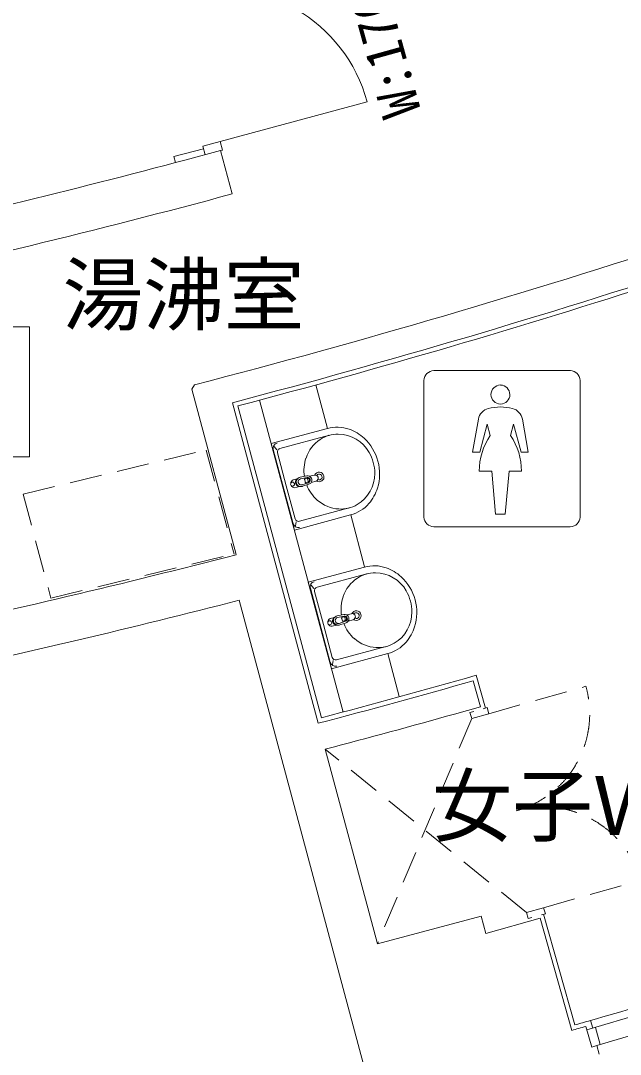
# Model space of a CAD drawing. Units: millimetres, scale not verified. Extents: x -25290 to 16938, y -16058 to 13603.
# Drawn here: x 575 to 3924, y -7015 to -1246 of the extents above; entities that cross this region are included whole.
import ezdxf
from ezdxf.enums import TextEntityAlignment as Align

# ---------------------------------------------------------------- set-up
doc = ezdxf.new("R2010")
doc.units = ezdxf.units.MM
doc.header["$LTSCALE"] = 150
doc.linetypes.add('DASHED1', pattern=[1.8, 1.2, -0.6])
for name, color, linetype, lineweight in [('0-2_2', 7, 'Continuous', 9), ('0-A_20', 7, 'Continuous', 9), ('0-F_120', 7, 'Continuous', 9)]:
    doc.layers.add(name, color=color, linetype=linetype, lineweight=lineweight)
doc.styles.add('HGｺﾞｼｯｸE', font='')
doc.styles.add('ＭＳ ゴシック', font='')
doc.styles.get('HGｺﾞｼｯｸE').set_extended_font_data('HGｺﾞｼｯｸE')
doc.styles.get('ＭＳ ゴシック').set_extended_font_data('MS Gothic')

msp = doc.modelspace()

# ---------------------------------------------------------------- linework, layer by layer
at = {"layer": '0-2_2'}
for p, q in [((1688.2, -1920), (2510.2, -1699.7)), ((1430.9, -2004.4), (1595.3, -1960.4)), ((1688.2, -1920), (1591.5, -1945.9)), ((1591.5, -1945.9), (1604.4, -1994.2)), ((1688.2, -1920), (1701.1, -1968.3)), ((1440, -2038.3), (1430.9, -2004.4)), ((1499, -2022.5), (1691.4, -1970.9)), ((1691.4, -1970.9), (1701.1, -1968.3)), ((1756.2, -2212.7), (1691.4, -1970.9)), ((1440, -2038.3), (1499, -2022.5)), ((1545.9, -3278.1), (1531.3, -3303.4)), ((2288.3, -3521.3), (2223, -3277.9)), ((1531.3, -3303.4), (1778.5, -4226.2)), ((2236.9, -5167.2), (1757.5, -3378.1)), ((2254.7, -5136.6), (1788.2, -3395.8)), ((1909.2, -3363.7), (2375.6, -5104.5)), ((2288.2, -3521.4), (1974, -3605.6)), ((2300.5, -3559.6), (2023, -3633.9)), ((1974, -3605.6), (2103.5, -4088.9)), ((1990.5, -3622.9), (2004.9, -3640.6)), ((1985.2, -3639.9), (2096.1, -4053.6)), ((2058.1, -3842.1), (2008.9, -3658.4)), ((2096.3, -3808.6), (2119.9, -3802.3)), ((2135.8, -3794.4), (2172.3, -3786.7)), ((2174, -3795.6), (2137.1, -3803.4)), ((2174.9, -3799.5), (2162.3, -3802.1)), ((2188, -3788.8), (2215.2, -3782)), ((2058.1, -3842.1), (2107.3, -4025.7)), ((2131.5, -3845.6), (2106.5, -3852.3)), ((2145.8, -3836.1), (2181.8, -3824.4)), ((2149.3, -3844.5), (2184.7, -3832.9)), ((2168.3, -3824.6), (2180.5, -3820.6)), ((2224.2, -3815.6), (2197.2, -3823.2)), ((2055.5, -3909.8), (2051.1, -3893.2)), ((2060.8, -3929.8), (2055.5, -3909.8)), ((2065.3, -3946.3), (2060.8, -3929.8)), ((2409.3, -3965.5), (2131.8, -4039.9)), ((2417.7, -4004.7), (2103.5, -4088.9)), ((2495.6, -4294.9), (2417.8, -4004.8)), ((2109.1, -4065.7), (2112.8, -4043.1)), ((2495.5, -4295.1), (2181.3, -4379.3)), ((2181.3, -4379.3), (2310.8, -4862.6)), ((2507.8, -4333.2), (2230.3, -4407.6)), ((2192.6, -4413.5), (2303.4, -4827.3)), ((2197.8, -4396.6), (2212.2, -4414.3)), ((2265.4, -4615.7), (2216.2, -4432.1)), ((1794.9, -4480.5), (2494.5, -7091.7)), ((2395.3, -4562.5), (2422.5, -4555.6)), ((2303.6, -4582.3), (2327.2, -4576)), ((2343.1, -4568.1), (2379.6, -4560.4)), ((2381.3, -4569.2), (2344.4, -4577.1)), ((2353.1, -4609.7), (2389.1, -4598)), ((2356.6, -4618.1), (2392, -4606.6)), ((2382.2, -4573.1), (2369.6, -4575.8)), ((2375.6, -4598.2), (2387.8, -4594.2)), ((2431.5, -4589.3), (2404.5, -4596.9)), ((2262.8, -4683.5), (2258.4, -4666.9)), ((2265.4, -4615.7), (2314.6, -4799.4)), ((2338.8, -4619.3), (2313.8, -4626)), ((2268.1, -4703.4), (2262.8, -4683.5)), ((2272.6, -4720), (2268.1, -4703.4)), ((2625, -4778.4), (2310.8, -4862.6)), ((2616.6, -4739.2), (2339.1, -4813.5)), ((2625.1, -4778.5), (2689.5, -5018.7)), ((2316.4, -4839.3), (2320.1, -4816.8)), ((3119.3, -4899.6), (3170.9, -5082.7)), ((3102, -4930.5), (3142.8, -5075.1)), ((2998.2, -5115.8), (3142.8, -5075.1)), ((3106.2, -5101), (3084.2, -5107.2)), ((3093.7, -5140.9), (3084.2, -5107.2)), ((3190.1, -5113.7), (3093.7, -5140.9)), ((3180.6, -5080), (3157.5, -5086.5)), ((3190.1, -5113.7), (3180.6, -5080)), ((2567, -6399), (2275.8, -5312.2)), ((3495.5, -6196.7), (3399.1, -6223.9)), ((3408.7, -6257.6), (3399.1, -6223.9)), ((3505, -6230.4), (3484.5, -6236.2)), ((3505, -6230.4), (3495.5, -6196.7)), ((3147.3, -6243.6), (2567, -6399)), ((3147.3, -6243.6), (3173, -6339.7)), ((3173, -6339.7), (3475.4, -6254.4)), ((3429.9, -6251.6), (3408.7, -6257.6)), ((3475.4, -6254.4), (3652.3, -6881.8)), ((3495.4, -6233.2), (3669.6, -6850.9)), ((4888.3, -6534.7), (3736.5, -6878.7)), ((4889.4, -6638.8), (3792.6, -6966.4)), ((3770.1, -6868.7), (3757.3, -6825.9)), ((3811.8, -6960.7), (3784.5, -6864.4)), ((3806.3, -7014.9), (3792.6, -6966.4))]:
    msp.add_line(p, q, dxfattribs=at)
at = {"layer": '0-2_2', "linetype": 'DASHED1'}
for p, q in [((588.4, -3887.9), (1611, -3642.4)), ((1611, -3642.4), (1766.5, -4222.8)), ((588.4, -3887.9), (743.9, -4468.3)), ((743.9, -4468.3), (1766.5, -4222.8)), ((3190.1, -5113.7), (3731.6, -4961)), ((3093.7, -5140.9), (2567, -6399)), ((3399.1, -6223.9), (2275.8, -5312.2)), ((3495.5, -6196.7), (4037, -6044))]:
    msp.add_line(p, q, dxfattribs=at)
at = {"layer": '0-2_2'}
msp.add_lwpolyline([(3731, -6859.4), (3763.8, -6975), (3792.6, -6966.4)], dxfattribs=at)
for centre in [(2093.5, -3832.6), (2300.8, -4606.3)]:
    msp.add_circle(centre, 11, dxfattribs=at)
for centre, radius, start, end in [((1688.2, -1920), 851, 14.99998, 104.99998), ((-9858.7, 40747.8), 44252.6, 282.20833, 284.79259), ((-9858.7, 40747.8), 44502.9, 282.12802, 285.1289), ((-9858.7, 40747.8), 45479.1, 284.52272, 288.1563), ((-9858.7, 40747.8), 45629.3, 284.74857, 288.15628), ((-9858.7, 40747.8), 45654.3, 284.78011, 287.86728), ((2341.3, -3719.6), 205.1, 70.85999, 104.99998), ((2347.1, -3733.6), 180.1, 89.45999, 123.39999), ((2363.3, -3801.7), 250.2, 104.99998, 106.20999), ((2347, -3753.6), 200.1, 29.45999, 89.45999), ((2329.8, -3752.7), 240.2, 47.31, 70.85999), ((2309.4, -3774.7), 270.2, 14.99998, 47.31), ((2014.3, -3632.1), 29.9, 104.99998, 194.99998), ((2028.2, -3653.2), 19.9, 104.99998, 194.99998), ((2358.2, -3750.3), 200.1, 123.39999, 161.56), ((2377.1, -3756.6), 220.2, 161.56, 188.57999), ((2309.4, -3774.7), 243.2, 0.54999, 29.45999), ((2309.4, -3774.7), 270.2, 342.7, 14.99998), ((-9858.7, 40747.8), 50179.7, 285.10176, 297.62124), ((2132.3, -3822.3), 23.1, 131.04999, 211.23), ((2135.3, -3820.7), 24, 138.53, 154.21999), ((2141.4, -3821.6), 27.8, 125.12999, 150.32999), ((2134.2, -3819.8), 22.6, 129.29999, 138.53), ((2134.2, -3819.8), 22.6, 112.68999, 129.29999), ((2141.4, -3821.6), 27.8, 101.84999, 125.12999), ((2140.4, -3818.9), 15.8, 101.92, 149.53999), ((2162.9, -3805.1), 2.9, 101.96999, 211.45999), ((2136.5, -3821.1), 27.8, 23.42, 31.40999), ((2177.2, -3810.2), 23.9, 63.25999, 101.79999), ((2177.1, -3810.2), 15, 288.09, 101.92), ((2177.2, -3810.2), 10.9, 287.78999, 102.21999), ((2163.7, -3806.8), 13.4, 27.92999, 33.43999), ((2137.2, -3820.9), 43.5, 2.07999, 27.92999), ((2177.2, -3810.2), 23.9, 326.74998, 63.25999), ((2219.5, -3798.8), 17.4, 285.74998, 104.25999), ((2241.8, -3792.8), 27, 234.95999, 155.06), ((2241.8, -3792.8), 16.2, 244.21999, 145.78999), ((2352.5, -3774.3), 200.1, 300.54999, 0.54999), ((2105.9, -3829.4), 22.9, 114.81, 180.39), ((2105.9, -3829.4), 22.9, 208.37999, 271.73), ((2136.9, -3821), 25.7, 171.28, 193.31999), ((2135.5, -3820.8), 24.2, 154.21999, 171.28), ((2136.5, -3821.1), 25.3, 193.31999, 234.70999), ((2132.1, -3822.4), 22.8, 211.23, 228.48), ((2140.1, -3820.3), 26.1, 172.93999, 194.54999), ((2138.9, -3820.2), 24.8, 150.32999, 172.93999), ((2139.2, -3820.3), 25.2, 195.00999, 235.79999), ((2131.6, -3822.9), 22.2, 228.48, 244.68999), ((2135.1, -3823), 22.9, 234.70999, 252.21999), ((2131.2, -3823.8), 21.1, 244.68999, 260.78999), ((2141.3, -3819.7), 17, 169.14, 194.96999), ((2141.9, -3819.7), 17.6, 149.53999, 169.14), ((2142.1, -3819.5), 17.8, 194.96999, 235.81999), ((2140.6, -3818.4), 27.5, 235.79999, 254.12), ((2135.3, -3822.4), 23.5, 252.21999, 260.81), ((2135.3, -3822.4), 23.5, 260.81, 270.37999), ((2140.7, -3821.5), 15.2, 235.81999, 257.48), ((2140.4, -3819), 27, 254.12, 264.67), ((2135.4, -3825.6), 20.3, 270.37999, 277.24998), ((2141, -3820), 16.8, 257.48, 281.43999), ((2140.4, -3819), 27, 264.67, 276.35999), ((2140.1, -3816.4), 29.6, 276.35999, 288.15999), ((2142.3, -3826.8), 9.91, 281.43999, 285.79999), ((2141, -3821.1), 15.7, 284.99998, 288.09), ((2136.8, -3821), 27.5, 358.53, 23.42), ((2167.4, -3821.7), 2.9, 178.54999, 288.03999), ((2377.1, -3756.6), 220.2, 201.42999, 228.45), ((2167.2, -3819.8), 13.4, 356.56999, 2.07999), ((2177.2, -3810.2), 23.9, 288.20999, 326.74998), ((2338.1, -3783.6), 240.2, 319.14999, 342.7), ((2363.9, -3771.5), 200.1, 228.45, 266.60999), ((2362.6, -3791.5), 180.1, 266.60999, 300.54999), ((2364.6, -3806.5), 205.1, 284.99998, 319.14999), ((2126.6, -4020.5), 19.9, 194.99998, 284.99998), ((2125.1, -4045.8), 29.9, 194.99998, 284.99998), ((-9858.7, 40747.8), 46455.2, 282.1226, 284.50729), ((2548.6, -4493.3), 205.1, 70.85999, 104.99998), ((2537.1, -4526.3), 240.2, 47.31, 70.85999), ((2221.6, -4405.8), 29.9, 104.99998, 194.99998), ((2565.5, -4523.9), 200.1, 123.39999, 161.56), ((2554.4, -4507.3), 180.1, 89.45999, 123.39999), ((2570.6, -4575.3), 250.2, 104.99998, 106.20999), ((2554.3, -4527.2), 200.1, 29.45999, 89.45999), ((2516.7, -4548.4), 270.2, 14.99998, 47.31), ((2235.5, -4426.9), 19.9, 104.99998, 194.99998), ((2516.7, -4548.4), 243.2, 0.54999, 29.45999), ((-9858.7, 40747.8), 46705.5, 282.18464, 284.44852), ((2584.4, -4530.3), 220.2, 161.56, 188.57999), ((2516.7, -4548.4), 270.2, 342.7, 14.99998), ((2426.8, -4572.5), 17.4, 285.74998, 104.25999), ((2449.1, -4566.5), 27, 234.95999, 155.06), ((2449.1, -4566.5), 16.2, 244.21999, 145.78999), ((2559.8, -4547.9), 200.1, 300.54999, 0.54999), ((2313.2, -4603), 22.9, 114.81, 180.39), ((2313.2, -4603), 22.9, 208.37999, 271.73), ((2339.6, -4596), 23.1, 131.04999, 211.23), ((2344.2, -4594.6), 25.7, 171.28, 193.31999), ((2342.8, -4594.5), 24.2, 154.21999, 171.28), ((2343.8, -4594.7), 25.3, 193.31999, 234.70999), ((2339.4, -4596.1), 22.8, 211.23, 228.48), ((2342.6, -4594.3), 24, 138.53, 154.21999), ((2347.4, -4594), 26.1, 172.93999, 194.54999), ((2346.2, -4593.9), 24.8, 150.32999, 172.93999), ((2346.5, -4594), 25.2, 195.00999, 235.79999), ((2338.9, -4596.6), 22.2, 228.48, 244.68999), ((2348.7, -4595.3), 27.8, 125.12999, 150.32999), ((2341.5, -4593.5), 22.6, 129.29999, 138.53), ((2341.5, -4593.5), 22.6, 112.68999, 129.29999), ((2348.6, -4593.3), 17, 169.14, 194.96999), ((2349.2, -4593.4), 17.6, 149.53999, 169.14), ((2349.4, -4593.1), 17.8, 194.96999, 235.81999), ((2347.9, -4592.1), 27.5, 235.79999, 254.12), ((2348.7, -4595.3), 27.8, 101.84999, 125.12999), ((2347.7, -4592.5), 15.8, 101.92, 149.53999), ((2348, -4595.2), 15.2, 235.81999, 257.48), ((2348.3, -4593.6), 16.8, 257.48, 281.43999), ((2349.6, -4600.4), 9.91, 281.43999, 285.79999), ((2348.3, -4594.8), 15.7, 284.99998, 288.09), ((2370.2, -4578.7), 2.9, 101.96999, 211.45999), ((2343.8, -4594.7), 27.8, 23.42, 31.40999), ((2344.1, -4594.6), 27.5, 358.53, 23.42), ((2374.7, -4595.4), 2.9, 178.54999, 288.03999), ((2584.4, -4530.3), 220.2, 201.42999, 228.45), ((2384.5, -4583.8), 23.9, 63.25999, 101.79999), ((2384.4, -4583.8), 15, 288.09, 101.92), ((2384.5, -4583.8), 10.9, 287.78999, 102.21999), ((2371, -4580.5), 13.4, 27.92999, 33.43999), ((2344.5, -4594.5), 43.5, 2.07999, 27.92999), ((2374.5, -4593.5), 13.4, 356.56999, 2.07999), ((2384.5, -4583.8), 23.9, 288.20999, 326.74998), ((2384.5, -4583.8), 23.9, 326.74998, 63.25999), ((2342.4, -4596.7), 22.9, 234.70999, 252.21999), ((2338.5, -4597.5), 21.1, 244.68999, 260.78999), ((2342.6, -4596.1), 23.5, 252.21999, 260.81), ((2342.6, -4596.1), 23.5, 260.81, 270.37999), ((2347.7, -4592.6), 27, 254.12, 264.67), ((2342.7, -4599.3), 20.3, 270.37999, 277.24998), ((2347.7, -4592.6), 27, 264.67, 276.35999), ((2347.4, -4590), 29.6, 276.35999, 288.15999), ((2545.4, -4557.3), 240.2, 319.14999, 342.7), ((2571.2, -4545.2), 200.1, 228.45, 266.60999), ((2569.9, -4565.1), 180.1, 266.60999, 300.54999), ((2571.9, -4580.2), 205.1, 284.99998, 319.14999), ((2332.4, -4819.5), 29.9, 194.99998, 284.99998), ((2333.9, -4794.2), 19.9, 194.99998, 284.99998), ((-9858.7, 40747.8), 47456.4, 284.78845, 285.87086), ((-9858.7, 40747.8), 47481.5, 284.75836, 285.84061), ((-9858.7, 40747.8), 47631.6, 284.75912, 285.65967), ((-9858.7, 40747.8), 49483.8, 285.97157, 287.28233), ((-9858.7, 40747.8), 49508.9, 285.8369, 285.93163), ((-9858.7, 40747.8), 49483.8, 285.86592, 285.97157)]:
    msp.add_arc(centre, radius, start, end, dxfattribs=at)
at = {"layer": '0-2_2', "linetype": 'DASHED1'}
for centre, start, end in [((3190.1, -5113.7), 285.75, 15.74998), ((3495.5, -6196.7), 15.74998, 105.75)]:
    msp.add_arc(centre, 562.6, start, end, dxfattribs=at)
at = {"layer": '0-F_120'}
for p, q in [((2881.9, -3198.5), (3644.6, -3198.5)), ((2827.1, -4016.6), (2827.1, -3253.4)), ((3699.2, -3253.4), (3699.2, -4016.6)), ((3311.2, -3560.9), (3327.5, -3498.2)), ((3644.6, -4070.6), (2881.9, -4070.6))]:
    msp.add_line(p, q, dxfattribs=at)
msp.add_lwpolyline([(-102.9, -2955), (-102.9, -3681), (623.2, -3681), (623.2, -2955)], close=True, dxfattribs=at)
for points in [[(3131.2, -3470), (3099.1, -3653.3), (3138.8, -3653.3), (3180.6, -3498.2), (3197.3, -3560.9)], [(3327.5, -3498.2), (3369.5, -3653.3), (3409, -3653.3), (3376.9, -3470)], [(3136.3, -3760.4), (3206.4, -3760.4), (3227.3, -4001), (3280.6, -4001), (3302.1, -3760.4), (3371.6, -3760.4)]]:
    msp.add_lwpolyline(points, dxfattribs=at)
for centre, radius, start, end in [((2884.2, -3255.6), 57.1, 92.33181, 177.79356), ((3642.1, -3255.6), 57.1, 2.18588, 87.46868), ((3256.3, -3334.4), 55.3, 91.98557, 178.39983), ((3251.5, -3334.8), 55.6, 1.92503, 87.00888), ((3256, -3331), 55, 181.94187, 268.31651), ((3252.1, -3331), 55.1, 272.41076, 358.01161), ((3254.9, -3695.6), 293.7, 90.09597, 103.48792), ((3253.1, -3693.7), 291.8, 76.46676, 89.7445), ((3207, -3484.4), 77.2, 105.53338, 169.26955), ((3301.2, -3484.4), 77.1, 10.78815, 74.84206), ((3488.9, -3759.1), 352.6, 145.80154, 180.21593), ((3009.9, -3760.9), 361.7, 0.08592, 33.58113), ((2883.5, -4014.2), 56.5, 182.48132, 268.34033), ((3643.1, -4014.5), 56.1, 271.53169, 357.8667)]:
    msp.add_arc(centre, radius, start, end, dxfattribs=at)

# ---------------------------------------------------------------- texts
at = {"layer": '0-A_20', "style": 'ＭＳ ゴシック', "width": 0.95}
msp.add_text('W:1700 H:2200', height=219.9, rotation=105.5, dxfattribs=at).set_placement((2875.1, -1729.6), align=Align.BOTTOM_LEFT)
at = {"layer": '0-A_20', "style": 'HGｺﾞｼｯｸE'}
for s, p in [('湯沸室', (808.7, -3038.7)), ('女子ＷＣ', (2870.7, -5890.6))]:
    msp.add_text(s, height=329.9, dxfattribs=at).set_placement(p, align=Align.BOTTOM_LEFT)

doc.saveas('drawing.dxf')
